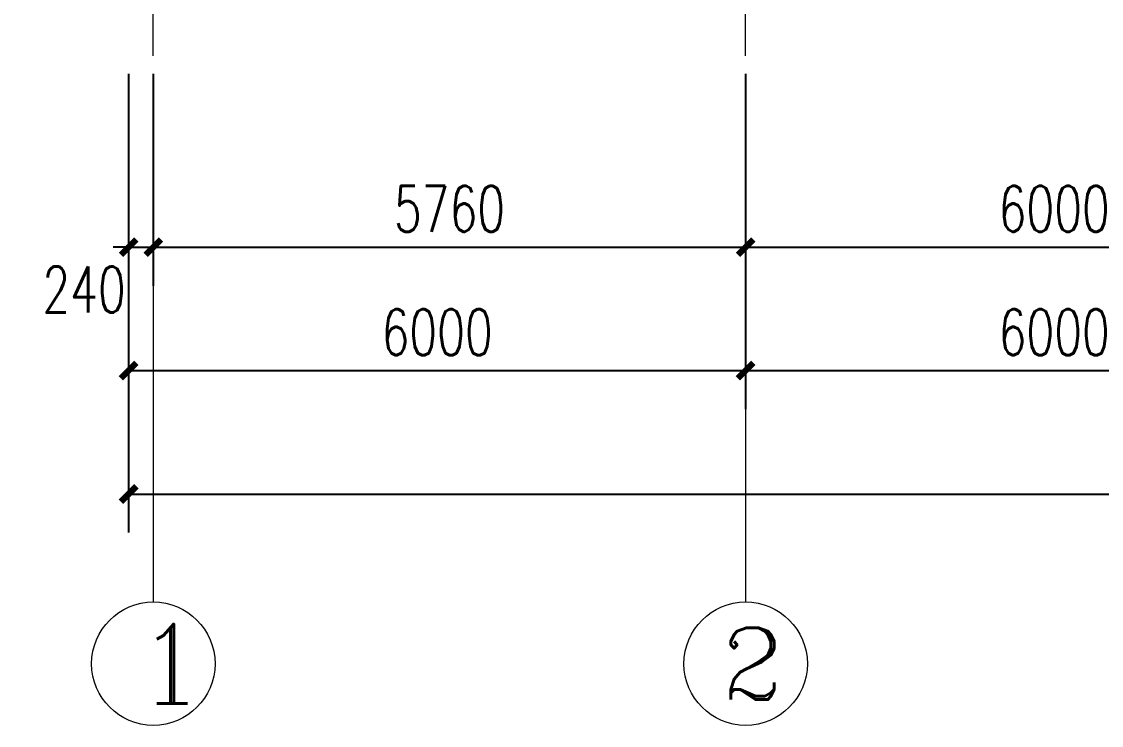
# Model space of a CAD drawing. Header units: inches. Extents: x -3733042 to -3450527, y 579159 to 997713.
# Drawn here: x -3550488 to -3539988, y 780364 to 787208 of the extents above; entities that cross this region are included whole.
import ezdxf

# ---------------------------------------------------------------- set-up
doc = ezdxf.new("R2010")
doc.units = ezdxf.units.IN
doc.header["$LTSCALE"] = 1000
doc.header["$MEASUREMENT"] = 0
doc.linetypes.add('DOTE', pattern=[2.42, 2, -0.2, 0.02, -0.2])
doc.layers.get('0').update_dxf_attribs({"lineweight": 18})
for name, color, linetype, lineweight in [('AXIS', 30, 'Continuous', 18), ('AXIS_TEXT', 7, 'Continuous', 18), ('DOTE', 14, 'DOTE', 18)]:
    doc.layers.add(name, color=color, linetype=linetype, lineweight=lineweight)
doc.styles.add('_TCH_AXIS', font='complex.shx', dxfattribs={"bigfont": 'gbcbig.shx'})
doc.styles.add('_TCH_DIM_T3', font='simplex.shx', dxfattribs={"width": 0.705882, "bigfont": 'gbcbig.shx'})
doc.styles.add('COMPLEX', font='complex.shx')
doc.dimstyles.new('_TCH_ARCH&&150', dxfattribs={"dimtxt": 446.25, "dimasz": 150, "dimexe": 375, "dimexo": 450, "dimgap": 150, "dimtad": 1, "dimdec": 0, "dimzin": 0, "dimdsep": 46, "dimtxsty": '_TCH_DIM_T3', "dimblk": 'ARCHTICK', "dimcen": 0.09, "dimdle": 300, "dimclrt": 7, "dimazin": 2, "dimtfac": 1, "dimtdec": 0, "dimtix": 1, "dimtmove": 2, "dimatfit": 3, "dimfxl": 1, "dimtolj": 1, "dimarcsym": 0})

# ---------------------------------------------------------------- blocks, each defined once
blk = doc.blocks.new('_ArchTick_2')
at = {"color": 0, "linetype": 'ByBlock'}
blk.add_lwpolyline([(-0.5, -0.5, 0.4, 0.4, 0), (0.5, 0.5, 0.4, 0.4, 0)], format="xyseb", dxfattribs=at)
blk = doc.blocks.new('*X393')
at = {"layer": 'AXIS', "color": 0, "lineweight": -2}
for p, q in [((-3549447, 786699), (-3549447, 784639)), ((-3549207, 786699), (-3549207, 784639)), ((-3549447, 785014), (-3549597, 785014)), ((-3549447, 785014), (-3549207, 785014)), ((-3549207, 785014), (-3549057, 785014))]:
    blk.add_line(p, q, dxfattribs=at)
at = {"layer": 'AXIS', "color": 0, "lineweight": -2, "xscale": 150, "yscale": 150, "zscale": 150}
blk.add_blockref('_ArchTick_2', (-3549447, 785014), dxfattribs=at)
at = {"layer": 'AXIS', "color": 0, "lineweight": -2, "xscale": 150, "yscale": 150, "zscale": 150, "rotation": 180}
blk.add_blockref('_ArchTick_2', (-3549207, 785014), dxfattribs=at)
at = {"layer": 'AXIS', "color": 7, "insert": (-3549881, 784602), "char_height": 446.2, "width": 1215, "attachment_point": 5, "style": '_TCH_DIM_T3'}
blk.add_mtext('240', dxfattribs=at)
blk = doc.blocks.new('_ARCHTICK')
at = {"color": 0, "linetype": 'ByBlock', "const_width": 0.4}
blk.add_lwpolyline([(-0.5, -0.5), (0.5, 0.5)], dxfattribs=at)
blk = doc.blocks.new('*X394')
at = {"layer": 'AXIS', "color": 0, "lineweight": -2}
for p, q in [((-3549207, 786699), (-3549207, 784639)), ((-3543447, 786699), (-3543447, 784639)), ((-3549207, 785014), (-3543447, 785014))]:
    blk.add_line(p, q, dxfattribs=at)
at = {"layer": 'AXIS', "color": 0, "lineweight": -2, "xscale": 150, "yscale": 150, "zscale": 150, "rotation": 180}
blk.add_blockref('_ArchTick_2', (-3549207, 785014), dxfattribs=at)
at = {"layer": 'AXIS', "color": 0, "lineweight": -2, "xscale": 150, "yscale": 150, "zscale": 150}
blk.add_blockref('_ArchTick_2', (-3543447, 785014), dxfattribs=at)
at = {"layer": 'AXIS', "color": 7, "insert": (-3546327, 785387), "char_height": 446.2, "width": 1620, "attachment_point": 5, "style": '_TCH_DIM_T3'}
blk.add_mtext('5760', dxfattribs=at)
blk = doc.blocks.new('*X395')
at = {"layer": 'AXIS', "color": 0, "lineweight": -2}
for p, q in [((-3543447, 786699), (-3543447, 784639)), ((-3537447, 786699), (-3537447, 784639)), ((-3543447, 785014), (-3537447, 785014))]:
    blk.add_line(p, q, dxfattribs=at)
at = {"layer": 'AXIS', "color": 0, "lineweight": -2, "xscale": 150, "yscale": 150, "zscale": 150, "rotation": 180}
blk.add_blockref('_ArchTick_2', (-3543447, 785014), dxfattribs=at)
at = {"layer": 'AXIS', "color": 0, "lineweight": -2, "xscale": 150, "yscale": 150, "zscale": 150}
blk.add_blockref('_ArchTick_2', (-3537447, 785014), dxfattribs=at)
at = {"layer": 'AXIS', "color": 7, "insert": (-3540447, 785387), "char_height": 446.2, "width": 1665, "attachment_point": 5, "style": '_TCH_DIM_T3'}
blk.add_mtext('6000', dxfattribs=at)
blk = doc.blocks.new('*X403')
at = {"layer": 'AXIS', "color": 0, "lineweight": -2}
for p, q in [((-3549447, 785499), (-3549447, 783439)), ((-3543447, 785499), (-3543447, 783439)), ((-3549447, 783814), (-3543447, 783814))]:
    blk.add_line(p, q, dxfattribs=at)
at = {"layer": 'AXIS', "color": 0, "lineweight": -2, "xscale": 150, "yscale": 150, "zscale": 150, "rotation": 180}
blk.add_blockref('_ArchTick_2', (-3549447, 783814), dxfattribs=at)
at = {"layer": 'AXIS', "color": 0, "lineweight": -2, "xscale": 150, "yscale": 150, "zscale": 150}
blk.add_blockref('_ArchTick_2', (-3543447, 783814), dxfattribs=at)
at = {"layer": 'AXIS', "color": 7, "insert": (-3546447, 784187), "char_height": 446.2, "width": 1665, "attachment_point": 5, "style": '_TCH_DIM_T3'}
blk.add_mtext('6000', dxfattribs=at)
blk = doc.blocks.new('*X404')
at = {"layer": 'AXIS', "color": 0, "lineweight": -2}
for p, q in [((-3543447, 785499), (-3543447, 783439)), ((-3537447, 785499), (-3537447, 783439)), ((-3543447, 783814), (-3537447, 783814))]:
    blk.add_line(p, q, dxfattribs=at)
at = {"layer": 'AXIS', "color": 0, "lineweight": -2, "xscale": 150, "yscale": 150, "zscale": 150, "rotation": 180}
blk.add_blockref('_ArchTick_2', (-3543447, 783814), dxfattribs=at)
at = {"layer": 'AXIS', "color": 0, "lineweight": -2, "xscale": 150, "yscale": 150, "zscale": 150}
blk.add_blockref('_ArchTick_2', (-3537447, 783814), dxfattribs=at)
at = {"layer": 'AXIS', "color": 7, "insert": (-3540447, 784187), "char_height": 446.2, "width": 1665, "attachment_point": 5, "style": '_TCH_DIM_T3'}
blk.add_mtext('6000', dxfattribs=at)
blk = doc.blocks.new('*X409')
at = {"layer": 'AXIS', "color": 0, "lineweight": -2}
for p, q in [((-3549447, 785499), (-3549447, 782239)), ((-3513447, 785499), (-3513447, 782239)), ((-3549447, 782614), (-3513447, 782614))]:
    blk.add_line(p, q, dxfattribs=at)
at = {"layer": 'AXIS', "color": 0, "lineweight": -2, "xscale": 150, "yscale": 150, "zscale": 150, "rotation": 180}
blk.add_blockref('_ArchTick_2', (-3549447, 782614), dxfattribs=at)
at = {"layer": 'AXIS', "color": 0, "lineweight": -2, "xscale": 150, "yscale": 150, "zscale": 150}
blk.add_blockref('_ArchTick_2', (-3513447, 782614), dxfattribs=at)
at = {"layer": 'AXIS', "color": 7, "insert": (-3531447, 782987), "char_height": 446.2, "width": 2070, "attachment_point": 5, "style": '_TCH_DIM_T3'}
blk.add_mtext('36000', dxfattribs=at)
blk = doc.blocks.new('_AXISO')
blk.add_circle((0, 0), 0.5)
at = {"layer": 'AXIS_TEXT', "style": 'COMPLEX', "width": 1.04167}
blk.add_attdef('A', (-0.25, -0.28), '', height=0.56, dxfattribs=at)

msp = doc.modelspace()

# ---------------------------------------------------------------- linework, layer by layer
at = {"layer": 'AXIS'}
for p, q in [((-3549207, 785948.6), (-3549207, 781564.2)), ((-3543447, 785948.6), (-3543447, 781564.2))]:
    msp.add_line(p, q, dxfattribs=at)
at = {"layer": 'DOTE'}
for p, q in [((-3549207, 786875), (-3549207, 863576.4)), ((-3543447, 786875), (-3543447, 863576.4))]:
    msp.add_line(p, q, dxfattribs=at)

# ---------------------------------------------------------------- block references
at = {"layer": 'AXIS'}
ref = msp.add_blockref('_AXISO', (-3549207, 780964.2), dxfattribs=dict(at, xscale=1200, yscale=1200, zscale=1200))
ref.add_attrib('A', '1', (-3549372.4, 780578.2), dxfattribs={"layer": 'AXIS_TEXT', "height": 772.1, "style": '_TCH_AXIS'})
ref = msp.add_blockref('_AXISO', (-3543447, 780964.2), dxfattribs=dict(at, xscale=1200, yscale=1200, zscale=1200))
ref.add_attrib('A', '2', (-3543680, 780614.8), dxfattribs={"layer": 'AXIS_TEXT', "height": 698.9, "style": '_TCH_AXIS'})

# ---------------------------------------------------------------- dimensions: what is measured, and where the dimension line sits
dim = msp.add_linear_dim(base=(-3549207, 785014.2), p1=(-3549447, 787148.6), p2=(-3549207, 787148.6), dimstyle='_TCH_ARCH&&150', override={"dimsah": 1, "dimtzin": 0}, dxfattribs=at)
dim.commit()
dim.dimension.update_dxf_attribs({"geometry": '*X393', "text_midpoint": (-3549880.5, 784601.7), "dimtype": 160})
for base, p1, p2, picture, middle in [((-3543447, 785014.2), (-3549207, 787148.6), (-3543447, 787148.6), '*X394', (-3546327, 785387.4)), ((-3537447, 785014.2), (-3543447, 787148.6), (-3537447, 787148.6), '*X395', (-3540447, 785387.4)), ((-3543447, 783814.2), (-3549447, 785948.6), (-3543447, 785948.6), '*X403', (-3546447, 784187.4)), ((-3513447, 782614.2), (-3549447, 785948.6), (-3513447, 785948.6), '*X409', (-3531447, 782987.4)), ((-3537447, 783814.2), (-3543447, 785948.6), (-3537447, 785948.6), '*X404', (-3540447, 784187.4))]:
    dim = msp.add_linear_dim(base=base, p1=p1, p2=p2, dimstyle='_TCH_ARCH&&150', override={"dimsah": 1, "dimtzin": 0}, dxfattribs=at)
    dim.commit()
    dim.dimension.update_dxf_attribs({"geometry": picture, "text_midpoint": middle})

doc.saveas('drawing.dxf')
